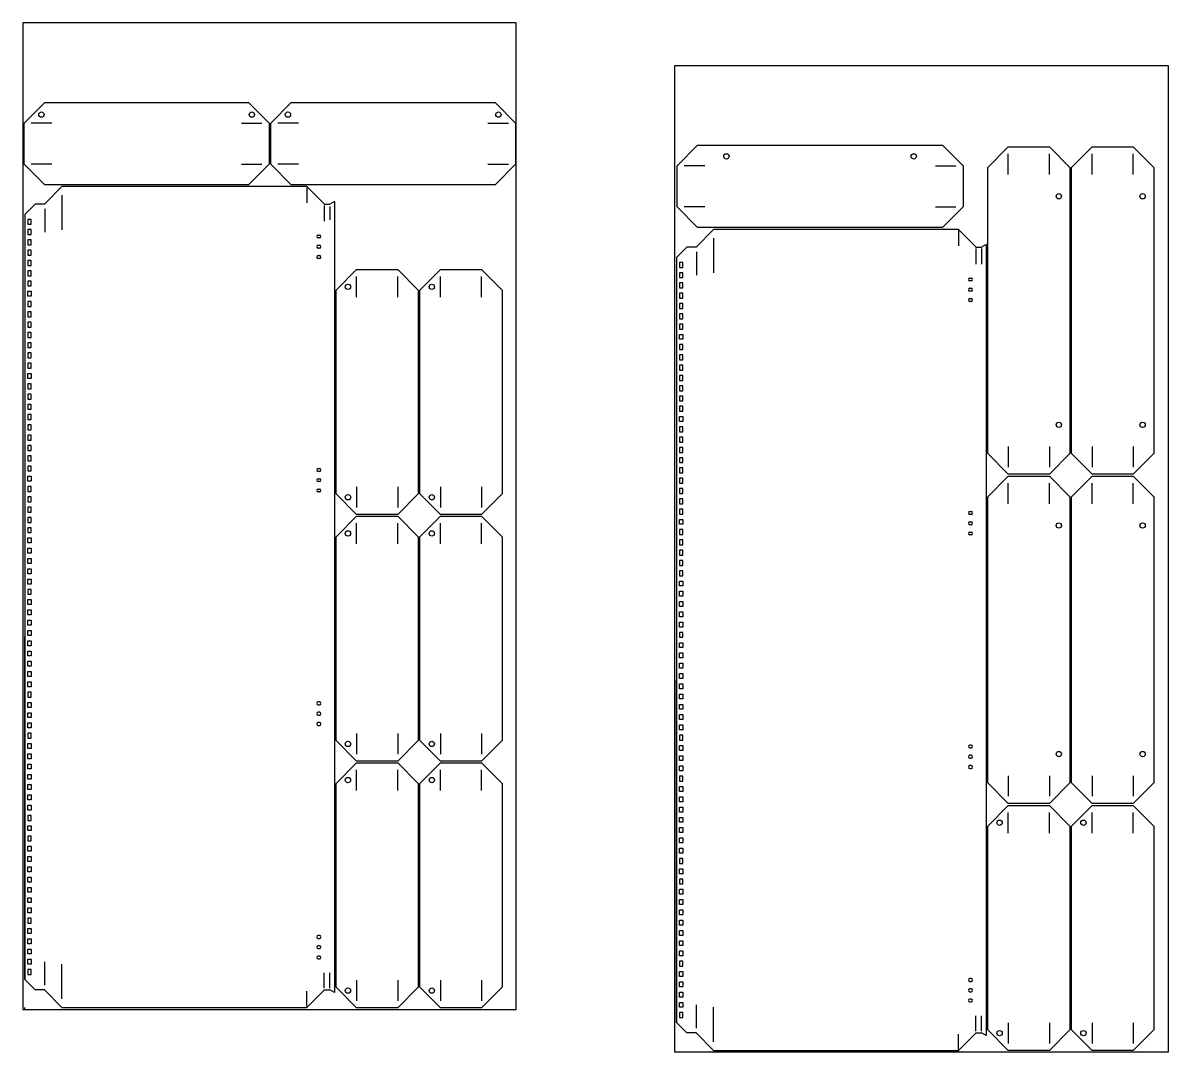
# Model space of a CAD drawing. Header units: millimetres. Extents: x 4422 to 11886, y 3045 to 5549.
# Drawn here: x 4422 to 7209, y 3045 to 5549 of the extents above; entities that cross this region are included whole.
import ezdxf

# ---------------------------------------------------------------- set-up
doc = ezdxf.new("R2010")
doc.units = ezdxf.units.MM

msp = doc.modelspace()

# ---------------------------------------------------------------- linework, layer by layer
for p, q in [((5622.1, 5548.6), (4422.1, 5548.6)), ((4422.1, 5548.6), (4422.1, 3148.6)), ((5622.1, 3148.6), (5622.1, 5548.6)), ((6008.8, 5444.9), (7208.8, 5444.9)), ((6008.8, 3044.9), (6008.8, 5444.9)), ((7208.8, 5444.9), (7208.8, 3044.9)), ((4475.1, 5354.6), (4425.1, 5304.6)), ((4475.1, 5354.6), (4971.1, 5354.6)), ((4971.1, 5354.6), (5021.1, 5304.6)), ((5075.1, 5354.6), (5025.1, 5304.6)), ((5075.1, 5354.6), (5571.1, 5354.6)), ((5571.1, 5354.6), (5621.1, 5304.6)), ((4425.1, 5204.6), (4425.1, 5304.6)), ((4492.4, 5304.6), (4442.4, 5304.6)), ((4953.8, 5304.6), (5003.8, 5304.6)), ((5021.1, 5304.6), (5021.1, 5204.6)), ((5025.1, 5204.6), (5025.1, 5304.6)), ((5092.4, 5304.6), (5042.4, 5304.6)), ((5553.8, 5304.6), (5603.8, 5304.6)), ((5621.1, 5304.6), (5621.1, 5204.6)), ((6063.8, 5250.8), (6013.8, 5200.8)), ((6063.8, 5250.8), (6659.8, 5250.8)), ((6659.8, 5250.8), (6709.8, 5200.8)), ((6769.8, 5196.9), (6819.8, 5246.9)), ((6819.8, 5246.9), (6919.8, 5246.9)), ((6969.8, 5196.9), (6919.8, 5246.9)), ((6973.8, 5196.9), (7023.8, 5246.9)), ((7023.8, 5246.9), (7123.8, 5246.9)), ((7173.8, 5196.9), (7123.8, 5246.9)), ((6819.8, 5179.7), (6819.8, 5229.7)), ((6919.8, 5179.7), (6919.8, 5229.7)), ((7023.8, 5179.7), (7023.8, 5229.7)), ((7123.8, 5179.7), (7123.8, 5229.7)), ((4475.1, 5154.6), (4425.1, 5204.6)), ((4492.4, 5204.6), (4442.4, 5204.6)), ((4953.8, 5204.6), (5003.8, 5204.6)), ((4971.1, 5154.6), (5021.1, 5204.6)), ((5075.1, 5154.6), (5025.1, 5204.6)), ((5092.4, 5204.6), (5042.4, 5204.6)), ((5553.8, 5204.6), (5603.8, 5204.6)), ((5571.1, 5154.6), (5621.1, 5204.6)), ((6013.8, 5100.8), (6013.8, 5200.8)), ((6081.1, 5200.8), (6031.1, 5200.8)), ((6642.5, 5200.8), (6692.5, 5200.8)), ((6709.8, 5200.8), (6709.8, 5100.8)), ((6769.8, 4500.9), (6769.8, 5196.9)), ((6969.8, 5196.9), (6969.8, 4500.9)), ((6973.8, 4500.9), (6973.8, 5196.9)), ((7173.8, 5196.9), (7173.8, 4500.9)), ((4971.1, 5154.6), (4475.1, 5154.6)), ((5113.1, 5150.6), (4517.1, 5150.6)), ((4517.1, 5129.4), (4517.1, 5045)), ((5571.1, 5154.6), (5075.1, 5154.6)), ((5155.1, 5108.6), (5113.1, 5150.6)), ((5113.1, 5148.1), (5113.1, 5110.6)), ((4427.1, 5082.6), (4452.1, 5107.6)), ((4475.1, 5107.6), (4452.1, 5107.6)), ((4475.1, 5108.6), (4475.1, 5107.6)), ((5155.1, 5107.6), (5155.1, 5108.6)), ((5155.1, 5108.6), (5155.1, 5107.6)), ((5155.1, 5107.6), (5169.1, 5107.6)), ((5155.1, 5104), (5155.1, 5066.5)), ((5180.1, 5114.1), (5169.1, 5107.6)), ((5169.1, 5101.7), (5169.1, 5069.7)), ((5180.1, 5114.1), (5180.1, 3190.1)), ((6063.8, 5050.8), (6013.8, 5100.8)), ((6081.1, 5100.8), (6031.1, 5100.8)), ((6642.5, 5100.8), (6692.5, 5100.8)), ((6659.8, 5050.8), (6709.8, 5100.8)), ((4427.1, 5083.6), (4427.1, 3221.6)), ((4475.1, 5096.5), (4475.1, 5039.2)), ((6659.8, 5050.8), (6063.8, 5050.8)), ((6698.8, 5045.9), (6102.8, 5045.9)), ((6740.8, 5003.9), (6698.8, 5045.9)), ((6102.8, 5024.8), (6102.8, 4940.4)), ((6698.8, 5043.5), (6698.8, 5006)), ((6012.8, 4977.9), (6037.8, 5002.9)), ((6060.8, 5002.9), (6037.8, 5002.9)), ((6060.8, 5003.9), (6060.8, 5002.9)), ((6060.8, 4991.9), (6060.8, 4934.6)), ((6740.8, 5002.9), (6740.8, 5003.9)), ((6740.8, 5003.9), (6740.8, 5002.9)), ((6740.8, 5002.9), (6754.8, 5002.9)), ((6740.8, 4999.4), (6740.8, 4961.9)), ((6765.8, 5009.4), (6754.8, 5002.9)), ((6754.8, 4999.4), (6754.8, 4961.9)), ((6765.8, 5009.4), (6765.8, 3085.4)), ((6012.8, 4978.9), (6012.8, 3116.9)), ((5184.1, 4898.6), (5234.1, 4948.6)), ((5234.1, 4948.6), (5334.1, 4948.6)), ((5384.1, 4898.6), (5334.1, 4948.6)), ((5388.1, 4898.6), (5438.1, 4948.6)), ((5438.1, 4948.6), (5538.1, 4948.6)), ((5588.1, 4898.6), (5538.1, 4948.6)), ((5234.1, 4881.3), (5234.1, 4931.3)), ((5334.1, 4881.3), (5334.1, 4931.3)), ((5438.1, 4881.3), (5438.1, 4931.3)), ((5538.1, 4881.3), (5538.1, 4931.3)), ((5184.1, 4402.6), (5184.1, 4898.6)), ((5384.1, 4898.6), (5384.1, 4402.6)), ((5388.1, 4402.6), (5388.1, 4898.6)), ((5588.1, 4898.6), (5588.1, 4402.6)), ((6819.8, 4518.2), (6819.8, 4468.2)), ((6919.8, 4518.2), (6919.8, 4468.2)), ((7023.8, 4518.2), (7023.8, 4468.2)), ((7123.8, 4518.2), (7123.8, 4468.2)), ((6769.8, 4500.9), (6819.8, 4450.9)), ((6969.8, 4500.9), (6919.8, 4450.9)), ((6973.8, 4500.9), (7023.8, 4450.9)), ((7173.8, 4500.9), (7123.8, 4450.9)), ((6769.8, 4395.9), (6819.8, 4445.9)), ((6919.8, 4450.9), (6819.8, 4450.9)), ((6819.8, 4445.9), (6919.8, 4445.9)), ((6969.8, 4395.9), (6919.8, 4445.9)), ((6973.8, 4395.9), (7023.8, 4445.9)), ((7123.8, 4450.9), (7023.8, 4450.9)), ((7023.8, 4445.9), (7123.8, 4445.9)), ((7173.8, 4395.9), (7123.8, 4445.9)), ((5234.1, 4419.9), (5234.1, 4369.9)), ((5334.1, 4419.9), (5334.1, 4369.9)), ((5438.1, 4419.9), (5438.1, 4369.9)), ((5538.1, 4419.9), (5538.1, 4369.9)), ((6819.8, 4378.7), (6819.8, 4428.7)), ((6919.8, 4378.7), (6919.8, 4428.7)), ((7023.8, 4378.7), (7023.8, 4428.7)), ((7123.8, 4378.7), (7123.8, 4428.7)), ((5184.1, 4402.6), (5234.1, 4352.6)), ((5384.1, 4402.6), (5334.1, 4352.6)), ((5388.1, 4402.6), (5438.1, 4352.6)), ((5588.1, 4402.6), (5538.1, 4352.6)), ((6769.8, 3699.9), (6769.8, 4395.9)), ((6969.8, 4395.9), (6969.8, 3699.9)), ((6973.8, 3699.9), (6973.8, 4395.9)), ((7173.8, 4395.9), (7173.8, 3699.9)), ((5184.1, 4298.6), (5234.1, 4348.6)), ((5334.1, 4352.6), (5234.1, 4352.6)), ((5234.1, 4348.6), (5334.1, 4348.6)), ((5384.1, 4298.6), (5334.1, 4348.6)), ((5388.1, 4298.6), (5438.1, 4348.6)), ((5538.1, 4352.6), (5438.1, 4352.6)), ((5438.1, 4348.6), (5538.1, 4348.6)), ((5588.1, 4298.6), (5538.1, 4348.6)), ((5234.1, 4281.3), (5234.1, 4331.3)), ((5334.1, 4281.3), (5334.1, 4331.3)), ((5438.1, 4281.3), (5438.1, 4331.3)), ((5538.1, 4281.3), (5538.1, 4331.3)), ((5184.1, 3802.6), (5184.1, 4298.6)), ((5384.1, 4298.6), (5384.1, 3802.6)), ((5388.1, 3802.6), (5388.1, 4298.6)), ((5588.1, 4298.6), (5588.1, 3802.6)), ((5234.1, 3819.9), (5234.1, 3769.9)), ((5334.1, 3819.9), (5334.1, 3769.9)), ((5438.1, 3819.9), (5438.1, 3769.9)), ((5538.1, 3819.9), (5538.1, 3769.9)), ((5184.1, 3802.6), (5234.1, 3752.6)), ((5384.1, 3802.6), (5334.1, 3752.6)), ((5388.1, 3802.6), (5438.1, 3752.6)), ((5588.1, 3802.6), (5538.1, 3752.6)), ((5184.1, 3698.6), (5234.1, 3748.6)), ((5334.1, 3752.6), (5234.1, 3752.6)), ((5234.1, 3748.6), (5334.1, 3748.6)), ((5384.1, 3698.6), (5334.1, 3748.6)), ((5388.1, 3698.6), (5438.1, 3748.6)), ((5538.1, 3752.6), (5438.1, 3752.6)), ((5438.1, 3748.6), (5538.1, 3748.6)), ((5588.1, 3698.6), (5538.1, 3748.6)), ((5234.1, 3681.3), (5234.1, 3731.3)), ((5334.1, 3681.3), (5334.1, 3731.3)), ((5438.1, 3681.3), (5438.1, 3731.3)), ((5538.1, 3681.3), (5538.1, 3731.3)), ((6819.8, 3717.2), (6819.8, 3667.2)), ((6919.8, 3717.2), (6919.8, 3667.2)), ((7023.8, 3717.2), (7023.8, 3667.2)), ((7123.8, 3717.2), (7123.8, 3667.2)), ((5184.1, 3202.6), (5184.1, 3698.6)), ((5384.1, 3698.6), (5384.1, 3202.6)), ((5388.1, 3202.6), (5388.1, 3698.6)), ((5588.1, 3698.6), (5588.1, 3202.6)), ((6769.8, 3699.9), (6819.8, 3649.9)), ((6969.8, 3699.9), (6919.8, 3649.9)), ((6973.8, 3699.9), (7023.8, 3649.9)), ((7173.8, 3699.9), (7123.8, 3649.9)), ((6769.8, 3594.9), (6819.8, 3644.9)), ((6919.8, 3649.9), (6819.8, 3649.9)), ((6819.8, 3644.9), (6919.8, 3644.9)), ((6819.8, 3577.7), (6819.8, 3627.7)), ((6969.8, 3594.9), (6919.8, 3644.9)), ((6919.8, 3577.7), (6919.8, 3627.7)), ((6973.8, 3594.9), (7023.8, 3644.9)), ((7123.8, 3649.9), (7023.8, 3649.9)), ((7023.8, 3644.9), (7123.8, 3644.9)), ((7023.8, 3577.7), (7023.8, 3627.7)), ((7173.8, 3594.9), (7123.8, 3644.9)), ((7123.8, 3577.7), (7123.8, 3627.7)), ((6769.8, 3098.9), (6769.8, 3594.9)), ((6969.8, 3594.9), (6969.8, 3098.9)), ((6973.8, 3098.9), (6973.8, 3594.9)), ((7173.8, 3594.9), (7173.8, 3098.9)), ((4475.1, 3207.6), (4475.1, 3264.9)), ((4517.1, 3174.7), (4517.1, 3259.1)), ((5155.1, 3200.1), (5155.1, 3237.6)), ((5169.1, 3200.1), (5169.1, 3237.6)), ((4427.1, 3221.6), (4452.1, 3196.6)), ((5234.1, 3219.9), (5234.1, 3169.9)), ((5334.1, 3219.9), (5334.1, 3169.9)), ((5438.1, 3219.9), (5438.1, 3169.9)), ((5538.1, 3219.9), (5538.1, 3169.9)), ((4475.1, 3196.6), (4452.1, 3196.6)), ((4475.1, 3195.6), (4475.1, 3196.6)), ((4475.1, 3195.6), (4475.1, 3196.6)), ((4517.1, 3153.6), (4475.1, 3195.6)), ((4517.1, 3153.6), (4475.1, 3195.6)), ((5113.1, 3153.6), (5155.1, 3195.6)), ((5113.1, 3156), (5113.1, 3193.5)), ((5155.1, 3195.6), (5155.1, 3196.6)), ((5155.1, 3195.6), (5155.1, 3196.6)), ((5155.1, 3196.6), (5169.1, 3196.6)), ((5180.1, 3190.1), (5169.1, 3196.6)), ((5184.1, 3202.6), (5234.1, 3152.6)), ((5384.1, 3202.6), (5334.1, 3152.6)), ((5388.1, 3202.6), (5438.1, 3152.6)), ((5588.1, 3202.6), (5538.1, 3152.6)), ((4427.1, 3148.6), (4427.1, 3153.6)), ((4517.1, 3153.6), (5113.1, 3153.6)), ((5113.1, 3153.6), (5113.1, 3153.6)), ((5113.1, 3153.6), (5113.1, 3153.6)), ((5334.1, 3152.6), (5234.1, 3152.6)), ((5538.1, 3152.6), (5438.1, 3152.6)), ((6060.8, 3103), (6060.8, 3160.3)), ((6102.8, 3070.1), (6102.8, 3154.5)), ((4422.1, 3148.6), (5622.1, 3148.6)), ((4422.1, 3148.6), (4427.1, 3148.6)), ((4422.1, 3148.6), (4427.1, 3148.6)), ((4427.1, 3148.6), (4432.1, 3148.6)), ((6740.8, 3095.5), (6740.8, 3133)), ((6754.8, 3095.5), (6754.8, 3133)), ((6012.8, 3116.9), (6037.8, 3091.9)), ((6769.8, 3098.9), (6819.8, 3048.9)), ((6819.8, 3116.2), (6819.8, 3066.2)), ((6919.8, 3116.2), (6919.8, 3066.2)), ((6969.8, 3098.9), (6919.8, 3048.9)), ((6973.8, 3098.9), (7023.8, 3048.9)), ((7023.8, 3116.2), (7023.8, 3066.2)), ((7123.8, 3116.2), (7123.8, 3066.2)), ((7173.8, 3098.9), (7123.8, 3048.9)), ((6060.8, 3091.9), (6037.8, 3091.9)), ((6060.8, 3090.9), (6060.8, 3091.9)), ((6060.8, 3090.9), (6060.8, 3091.9)), ((6102.8, 3048.9), (6060.8, 3090.9)), ((6102.8, 3048.9), (6060.8, 3090.9)), ((6698.8, 3048.9), (6740.8, 3090.9)), ((6698.8, 3051.4), (6698.8, 3088.9)), ((6740.8, 3090.9), (6740.8, 3091.9)), ((6740.8, 3090.9), (6740.8, 3091.9)), ((6740.8, 3091.9), (6754.8, 3091.9)), ((6765.8, 3085.4), (6754.8, 3091.9)), ((6008.8, 3044.9), (6008.8, 3048.9)), ((7208.8, 3044.9), (6008.8, 3044.9)), ((6102.8, 3048.9), (6698.8, 3048.9)), ((6698.8, 3048.9), (6698.8, 3048.9)), ((6698.8, 3048.9), (6698.8, 3048.9)), ((6919.8, 3048.9), (6819.8, 3048.9)), ((7123.8, 3048.9), (7023.8, 3048.9))]:
    msp.add_line(p, q)
at = {"color": 1}
for p, q in [((4517.1, 5150.6), (4475.1, 5108.6)), ((4475.1, 5108.6), (4475.1, 5107.6)), ((4427.1, 5082.6), (4427.1, 5025.1)), ((6102.8, 5045.9), (6060.8, 5003.9)), ((6060.8, 5003.9), (6060.8, 5002.9)), ((6765.8, 5008.4), (6765.8, 5009.4)), ((6012.8, 4977.9), (6012.8, 4920.4)), ((4427.1, 4193.1), (4427.1, 4055.1)), ((6012.8, 4088.4), (6012.8, 3950.4)), ((4427.1, 3222.6), (4427.1, 3221.6)), ((4475.1, 3195.6), (4475.1, 3196.6)), ((4517.1, 3153.6), (4475.1, 3195.6)), ((6012.8, 3117.9), (6012.8, 3116.9)), ((6060.8, 3090.9), (6060.8, 3091.9)), ((6102.8, 3048.9), (6060.8, 3090.9))]:
    msp.add_line(p, q, dxfattribs=at)
for points in [[(4427.1, 5083.6), (4427.1, 5083.6)], [(6012.8, 4978.9), (6012.8, 4978.9)]]:
    msp.add_lwpolyline(points, close=True, dxfattribs=at)
for points in [[(4427.1, 5082.6), (4427.1, 5081.6)], [(4427.1, 5025.1), (4427.1, 4193.1)], [(6012.8, 4977.9), (6012.8, 4976.9)], [(6012.8, 4920.4), (6012.8, 4088.4)], [(4427.1, 3221.6), (4427.1, 4055.1)], [(6012.8, 3116.9), (6012.8, 3950.4)], [(4427.1, 3221.6), (4427.1, 3222.6)], [(6012.8, 3116.9), (6012.8, 3117.9)]]:
    msp.add_lwpolyline(points, dxfattribs=at)
at = {"color": 0}
for points in [[(4442.1, 5058.6), (4442.1, 5070.6), (4434.1, 5070.6), (4434.1, 5058.6)], [(4442.1, 5033.6), (4442.1, 5045.6), (4434.1, 5045.6), (4434.1, 5033.6)], [(4442.1, 5008.6), (4442.1, 5020.6), (4434.1, 5020.6), (4434.1, 5008.6)], [(4442.1, 4983.6), (4442.1, 4995.6), (4434.1, 4995.6), (4434.1, 4983.6)], [(4442.1, 4958.6), (4442.1, 4970.6), (4434.1, 4970.6), (4434.1, 4958.6)], [(6027.8, 4953.9), (6027.8, 4965.9), (6019.8, 4965.9), (6019.8, 4953.9)], [(4442.1, 4933.6), (4442.1, 4945.6), (4434.1, 4945.6), (4434.1, 4933.6)], [(6027.8, 4928.9), (6027.8, 4940.9), (6019.8, 4940.9), (6019.8, 4928.9)], [(4442.1, 4908.6), (4442.1, 4920.6), (4434.1, 4920.6), (4434.1, 4908.6)], [(6027.8, 4903.9), (6027.8, 4915.9), (6019.8, 4915.9), (6019.8, 4903.9)], [(4442.1, 4895.6), (4442.1, 4883.6), (4434.1, 4883.6), (4434.1, 4895.6)], [(6027.8, 4878.9), (6027.8, 4890.9), (6019.8, 4890.9), (6019.8, 4878.9)], [(4442.1, 4858.6), (4442.1, 4870.6), (4434.1, 4870.6), (4434.1, 4858.6)], [(6027.8, 4853.9), (6027.8, 4865.9), (6019.8, 4865.9), (6019.8, 4853.9)], [(4442.1, 4833.6), (4442.1, 4845.6), (4434.1, 4845.6), (4434.1, 4833.6)], [(6027.8, 4828.9), (6027.8, 4840.9), (6019.8, 4840.9), (6019.8, 4828.9)], [(4442.1, 4808.6), (4442.1, 4820.6), (4434.1, 4820.6), (4434.1, 4808.6)], [(4442.1, 4783.6), (4442.1, 4795.6), (4434.1, 4795.6), (4434.1, 4783.6)], [(6027.8, 4803.9), (6027.8, 4815.9), (6019.8, 4815.9), (6019.8, 4803.9)], [(4442.1, 4758.6), (4442.1, 4770.6), (4434.1, 4770.6), (4434.1, 4758.6)], [(6027.8, 4790.9), (6027.8, 4778.9), (6019.8, 4778.9), (6019.8, 4790.9)], [(6027.8, 4753.9), (6027.8, 4765.9), (6019.8, 4765.9), (6019.8, 4753.9)], [(4442.1, 4733.6), (4442.1, 4745.6), (4434.1, 4745.6), (4434.1, 4733.6)], [(6027.8, 4728.9), (6027.8, 4740.9), (6019.8, 4740.9), (6019.8, 4728.9)], [(4442.1, 4708.6), (4442.1, 4720.6), (4434.1, 4720.6), (4434.1, 4708.6)], [(6027.8, 4703.9), (6027.8, 4715.9), (6019.8, 4715.9), (6019.8, 4703.9)], [(4442.1, 4695.6), (4442.1, 4683.6), (4434.1, 4683.6), (4434.1, 4695.6)], [(6027.8, 4678.9), (6027.8, 4690.9), (6019.8, 4690.9), (6019.8, 4678.9)], [(4442.1, 4658.6), (4442.1, 4670.6), (4434.1, 4670.6), (4434.1, 4658.6)], [(6027.8, 4653.9), (6027.8, 4665.9), (6019.8, 4665.9), (6019.8, 4653.9)], [(4442.1, 4633.6), (4442.1, 4645.6), (4434.1, 4645.6), (4434.1, 4633.6)], [(6027.8, 4628.9), (6027.8, 4640.9), (6019.8, 4640.9), (6019.8, 4628.9)], [(4442.1, 4608.6), (4442.1, 4620.6), (4434.1, 4620.6), (4434.1, 4608.6)], [(6027.8, 4603.9), (6027.8, 4615.9), (6019.8, 4615.9), (6019.8, 4603.9)], [(4442.1, 4583.6), (4442.1, 4595.6), (4434.1, 4595.6), (4434.1, 4583.6)], [(4442.1, 4558.6), (4442.1, 4570.6), (4434.1, 4570.6), (4434.1, 4558.6)], [(6027.8, 4590.9), (6027.8, 4578.9), (6019.8, 4578.9), (6019.8, 4590.9)], [(4442.1, 4533.6), (4442.1, 4545.6), (4434.1, 4545.6), (4434.1, 4533.6)], [(6027.8, 4553.9), (6027.8, 4565.9), (6019.8, 4565.9), (6019.8, 4553.9)], [(4442.1, 4508.6), (4442.1, 4520.6), (4434.1, 4520.6), (4434.1, 4508.6)], [(6027.8, 4528.9), (6027.8, 4540.9), (6019.8, 4540.9), (6019.8, 4528.9)], [(6027.8, 4503.9), (6027.8, 4515.9), (6019.8, 4515.9), (6019.8, 4503.9)], [(4442.1, 4483.6), (4442.1, 4495.6), (4434.1, 4495.6), (4434.1, 4483.6)], [(6027.8, 4478.9), (6027.8, 4490.9), (6019.8, 4490.9), (6019.8, 4478.9)], [(4442.1, 4458.6), (4442.1, 4470.6), (4434.1, 4470.6), (4434.1, 4458.6)], [(6027.8, 4453.9), (6027.8, 4465.9), (6019.8, 4465.9), (6019.8, 4453.9)], [(4442.1, 4445.6), (4442.1, 4433.6), (4434.1, 4433.6), (4434.1, 4445.6)], [(6027.8, 4428.9), (6027.8, 4440.9), (6019.8, 4440.9), (6019.8, 4428.9)], [(4442.1, 4408.6), (4442.1, 4420.6), (4434.1, 4420.6), (4434.1, 4408.6)], [(6027.8, 4403.9), (6027.8, 4415.9), (6019.8, 4415.9), (6019.8, 4403.9)], [(4442.1, 4383.6), (4442.1, 4395.6), (4434.1, 4395.6), (4434.1, 4383.6)], [(6027.8, 4378.9), (6027.8, 4390.9), (6019.8, 4390.9), (6019.8, 4378.9)], [(4442.1, 4358.6), (4442.1, 4370.6), (4434.1, 4370.6), (4434.1, 4358.6)], [(6027.8, 4353.9), (6027.8, 4365.9), (6019.8, 4365.9), (6019.8, 4353.9)], [(4442.1, 4333.6), (4442.1, 4345.6), (4434.1, 4345.6), (4434.1, 4333.6)], [(4442.1, 4308.6), (4442.1, 4320.6), (4434.1, 4320.6), (4434.1, 4308.6)], [(6027.8, 4340.9), (6027.8, 4328.9), (6019.8, 4328.9), (6019.8, 4340.9)], [(4442.1, 4295.6), (4442.1, 4283.6), (4434.1, 4283.6), (4434.1, 4295.6)], [(6027.8, 4303.9), (6027.8, 4315.9), (6019.8, 4315.9), (6019.8, 4303.9)], [(4442.1, 4270.6), (4442.1, 4258.6), (4434.1, 4258.6), (4434.1, 4270.6)], [(6027.8, 4278.9), (6027.8, 4290.9), (6019.8, 4290.9), (6019.8, 4278.9)], [(6027.8, 4253.9), (6027.8, 4265.9), (6019.8, 4265.9), (6019.8, 4253.9)], [(4442.1, 4245.6), (4442.1, 4233.6), (4434.1, 4233.6), (4434.1, 4245.6)], [(6027.8, 4228.9), (6027.8, 4240.9), (6019.8, 4240.9), (6019.8, 4228.9)], [(4442.1, 4220.6), (4442.1, 4208.6), (4434.1, 4208.6), (4434.1, 4220.6)], [(6027.8, 4203.9), (6027.8, 4215.9), (6019.8, 4215.9), (6019.8, 4203.9)], [(4442.1, 4195.6), (4442.1, 4183.6), (4434.1, 4183.6), (4434.1, 4195.6)], [(6027.8, 4190.9), (6027.8, 4178.9), (6019.8, 4178.9), (6019.8, 4190.9)], [(4442.1, 4158.6), (4442.1, 4170.6), (4434.1, 4170.6), (4434.1, 4158.6)], [(6027.8, 4165.9), (6027.8, 4153.9), (6019.8, 4153.9), (6019.8, 4165.9)], [(4442.1, 4145.6), (4442.1, 4133.6), (4434.1, 4133.6), (4434.1, 4145.6)], [(6027.8, 4140.9), (6027.8, 4128.9), (6019.8, 4128.9), (6019.8, 4140.9)], [(4442.1, 4120.6), (4442.1, 4108.6), (4434.1, 4108.6), (4434.1, 4120.6)], [(6027.8, 4115.9), (6027.8, 4103.9), (6019.8, 4103.9), (6019.8, 4115.9)], [(4442.1, 4095.6), (4442.1, 4083.6), (4434.1, 4083.6), (4434.1, 4095.6)], [(4442.1, 4070.6), (4442.1, 4058.6), (4434.1, 4058.6), (4434.1, 4070.6)], [(6027.8, 4090.9), (6027.8, 4078.9), (6019.8, 4078.9), (6019.8, 4090.9)], [(4442.1, 4045.6), (4442.1, 4033.6), (4434.1, 4033.6), (4434.1, 4045.6)], [(6027.8, 4053.9), (6027.8, 4065.9), (6019.8, 4065.9), (6019.8, 4053.9)], [(6027.8, 4040.9), (6027.8, 4028.9), (6019.8, 4028.9), (6019.8, 4040.9)], [(4442.1, 4020.6), (4442.1, 4008.6), (4434.1, 4008.6), (4434.1, 4020.6)], [(6027.8, 4015.9), (6027.8, 4003.9), (6019.8, 4003.9), (6019.8, 4015.9)], [(4442.1, 3995.6), (4442.1, 3983.6), (4434.1, 3983.6), (4434.1, 3995.6)], [(6027.8, 3990.9), (6027.8, 3978.9), (6019.8, 3978.9), (6019.8, 3990.9)], [(4442.1, 3970.6), (4442.1, 3958.6), (4434.1, 3958.6), (4434.1, 3970.6)], [(6027.8, 3965.9), (6027.8, 3953.9), (6019.8, 3953.9), (6019.8, 3965.9)], [(4442.1, 3945.6), (4442.1, 3933.6), (4434.1, 3933.6), (4434.1, 3945.6)], [(6027.8, 3940.9), (6027.8, 3928.9), (6019.8, 3928.9), (6019.8, 3940.9)], [(4442.1, 3908.6), (4442.1, 3920.6), (4434.1, 3920.6), (4434.1, 3908.6)], [(6027.8, 3915.9), (6027.8, 3903.9), (6019.8, 3903.9), (6019.8, 3915.9)], [(4442.1, 3895.6), (4442.1, 3883.6), (4434.1, 3883.6), (4434.1, 3895.6)], [(6027.8, 3890.9), (6027.8, 3878.9), (6019.8, 3878.9), (6019.8, 3890.9)], [(4442.1, 3870.6), (4442.1, 3858.6), (4434.1, 3858.6), (4434.1, 3870.6)], [(6027.8, 3865.9), (6027.8, 3853.9), (6019.8, 3853.9), (6019.8, 3865.9)], [(4442.1, 3845.6), (4442.1, 3833.6), (4434.1, 3833.6), (4434.1, 3845.6)], [(4442.1, 3808.6), (4442.1, 3820.6), (4434.1, 3820.6), (4434.1, 3808.6)], [(6027.8, 3840.9), (6027.8, 3828.9), (6019.8, 3828.9), (6019.8, 3840.9)], [(4442.1, 3795.6), (4442.1, 3783.6), (4434.1, 3783.6), (4434.1, 3795.6)], [(6027.8, 3803.9), (6027.8, 3815.9), (6019.8, 3815.9), (6019.8, 3803.9)], [(6027.8, 3790.9), (6027.8, 3778.9), (6019.8, 3778.9), (6019.8, 3790.9)], [(4442.1, 3770.6), (4442.1, 3758.6), (4434.1, 3758.6), (4434.1, 3770.6)], [(6027.8, 3765.9), (6027.8, 3753.9), (6019.8, 3753.9), (6019.8, 3765.9)], [(4442.1, 3745.6), (4442.1, 3733.6), (4434.1, 3733.6), (4434.1, 3745.6)], [(6027.8, 3740.9), (6027.8, 3728.9), (6019.8, 3728.9), (6019.8, 3740.9)], [(4442.1, 3720.6), (4442.1, 3708.6), (4434.1, 3708.6), (4434.1, 3720.6)], [(6027.8, 3703.9), (6027.8, 3715.9), (6019.8, 3715.9), (6019.8, 3703.9)], [(4442.1, 3695.6), (4442.1, 3683.6), (4434.1, 3683.6), (4434.1, 3695.6)], [(6027.8, 3690.9), (6027.8, 3678.9), (6019.8, 3678.9), (6019.8, 3690.9)], [(4442.1, 3670.6), (4442.1, 3658.6), (4434.1, 3658.6), (4434.1, 3670.6)], [(6027.8, 3665.9), (6027.8, 3653.9), (6019.8, 3653.9), (6019.8, 3665.9)], [(4442.1, 3645.6), (4442.1, 3633.6), (4434.1, 3633.6), (4434.1, 3645.6)], [(6027.8, 3640.9), (6027.8, 3628.9), (6019.8, 3628.9), (6019.8, 3640.9)], [(4442.1, 3608.6), (4442.1, 3620.6), (4434.1, 3620.6), (4434.1, 3608.6)], [(4442.1, 3595.6), (4442.1, 3583.6), (4434.1, 3583.6), (4434.1, 3595.6)], [(6027.8, 3615.9), (6027.8, 3603.9), (6019.8, 3603.9), (6019.8, 3615.9)], [(4442.1, 3558.6), (4442.1, 3570.6), (4434.1, 3570.6), (4434.1, 3558.6)], [(6027.8, 3590.9), (6027.8, 3578.9), (6019.8, 3578.9), (6019.8, 3590.9)], [(4442.1, 3545.6), (4442.1, 3533.6), (4434.1, 3533.6), (4434.1, 3545.6)], [(6027.8, 3565.9), (6027.8, 3553.9), (6019.8, 3553.9), (6019.8, 3565.9)], [(6027.8, 3540.9), (6027.8, 3528.9), (6019.8, 3528.9), (6019.8, 3540.9)], [(4442.1, 3520.6), (4442.1, 3508.6), (4434.1, 3508.6), (4434.1, 3520.6)], [(6027.8, 3503.9), (6027.8, 3515.9), (6019.8, 3515.9), (6019.8, 3503.9)], [(4442.1, 3495.6), (4442.1, 3483.6), (4434.1, 3483.6), (4434.1, 3495.6)], [(6027.8, 3490.9), (6027.8, 3478.9), (6019.8, 3478.9), (6019.8, 3490.9)], [(4442.1, 3470.6), (4442.1, 3458.6), (4434.1, 3458.6), (4434.1, 3470.6)], [(6027.8, 3453.9), (6027.8, 3465.9), (6019.8, 3465.9), (6019.8, 3453.9)], [(4442.1, 3445.6), (4442.1, 3433.6), (4434.1, 3433.6), (4434.1, 3445.6)], [(6027.8, 3440.9), (6027.8, 3428.9), (6019.8, 3428.9), (6019.8, 3440.9)], [(4442.1, 3420.6), (4442.1, 3408.6), (4434.1, 3408.6), (4434.1, 3420.6)], [(6027.8, 3415.9), (6027.8, 3403.9), (6019.8, 3403.9), (6019.8, 3415.9)], [(4442.1, 3395.6), (4442.1, 3383.6), (4434.1, 3383.6), (4434.1, 3395.6)], [(6027.8, 3390.9), (6027.8, 3378.9), (6019.8, 3378.9), (6019.8, 3390.9)], [(4442.1, 3358.6), (4442.1, 3370.6), (4434.1, 3370.6), (4434.1, 3358.6)], [(4442.1, 3345.6), (4442.1, 3333.6), (4434.1, 3333.6), (4434.1, 3345.6)], [(6027.8, 3365.9), (6027.8, 3353.9), (6019.8, 3353.9), (6019.8, 3365.9)], [(4442.1, 3320.6), (4442.1, 3308.6), (4434.1, 3308.6), (4434.1, 3320.6)], [(6027.8, 3340.9), (6027.8, 3328.9), (6019.8, 3328.9), (6019.8, 3340.9)], [(4442.1, 3295.6), (4442.1, 3283.6), (4434.1, 3283.6), (4434.1, 3295.6)], [(6027.8, 3315.9), (6027.8, 3303.9), (6019.8, 3303.9), (6019.8, 3315.9)], [(6027.8, 3290.9), (6027.8, 3278.9), (6019.8, 3278.9), (6019.8, 3290.9)], [(4442.1, 3270.6), (4442.1, 3258.6), (4434.1, 3258.6), (4434.1, 3270.6)], [(6027.8, 3253.9), (6027.8, 3265.9), (6019.8, 3265.9), (6019.8, 3253.9)], [(4442.1, 3233.6), (4442.1, 3245.6), (4434.1, 3245.6), (4434.1, 3233.6)], [(6027.8, 3240.9), (6027.8, 3228.9), (6019.8, 3228.9), (6019.8, 3240.9)], [(6027.8, 3215.9), (6027.8, 3203.9), (6019.8, 3203.9), (6019.8, 3215.9)], [(6027.8, 3190.9), (6027.8, 3178.9), (6019.8, 3178.9), (6019.8, 3190.9)], [(6027.8, 3165.9), (6027.8, 3153.9), (6019.8, 3153.9), (6019.8, 3165.9)], [(6027.8, 3128.9), (6027.8, 3140.9), (6019.8, 3140.9), (6019.8, 3128.9)]]:
    msp.add_lwpolyline(points, close=True, dxfattribs=at)
for points in [[(5140.6, 5032.6), (5143.6, 5032.6)], [(5143.6, 5025.6), (5140.6, 5025.6)], [(5140.6, 5007.6), (5143.6, 5007.6)], [(5143.6, 5000.6), (5140.6, 5000.6)], [(5140.6, 4982.6), (5143.6, 4982.6)], [(5143.6, 4975.6), (5140.6, 4975.6)], [(6726.3, 4927.9), (6729.3, 4927.9)], [(6729.3, 4920.9), (6726.3, 4920.9)], [(6726.3, 4902.9), (6729.3, 4902.9)], [(6729.3, 4895.9), (6726.3, 4895.9)], [(6726.3, 4877.9), (6729.3, 4877.9)], [(6729.3, 4870.9), (6726.3, 4870.9)], [(5140.6, 4464.6), (5143.6, 4464.6)], [(5143.6, 4457.6), (5140.6, 4457.6)], [(5140.6, 4439.6), (5143.6, 4439.6)], [(5143.6, 4432.6), (5140.6, 4432.6)], [(5140.6, 4414.6), (5143.6, 4414.6)], [(5143.6, 4407.6), (5140.6, 4407.6)], [(6726.3, 4359.9), (6729.3, 4359.9)], [(6729.3, 4352.9), (6726.3, 4352.9)], [(6726.3, 4334.9), (6729.3, 4334.9)], [(6729.3, 4327.9), (6726.3, 4327.9)], [(6726.3, 4309.9), (6729.3, 4309.9)], [(6729.3, 4302.9), (6726.3, 4302.9)], [(5143.6, 3896.6), (5140.6, 3896.6)], [(5140.6, 3889.6), (5143.6, 3889.6)], [(5143.6, 3871.6), (5140.6, 3871.6)], [(5140.6, 3864.6), (5143.6, 3864.6)], [(5143.6, 3846.6), (5140.6, 3846.6)], [(5140.6, 3839.6), (5143.6, 3839.6)], [(6729.3, 3791.9), (6726.3, 3791.9)], [(6726.3, 3784.9), (6729.3, 3784.9)], [(6729.3, 3766.9), (6726.3, 3766.9)], [(6726.3, 3759.9), (6729.3, 3759.9)], [(6729.3, 3741.9), (6726.3, 3741.9)], [(6726.3, 3734.9), (6729.3, 3734.9)], [(5143.6, 3328.6), (5140.6, 3328.6)], [(5140.6, 3321.6), (5143.6, 3321.6)], [(5143.6, 3303.6), (5140.6, 3303.6)], [(5140.6, 3296.6), (5143.6, 3296.6)], [(5143.6, 3278.6), (5140.6, 3278.6)], [(5140.6, 3271.6), (5143.6, 3271.6)], [(6729.3, 3223.9), (6726.3, 3223.9)], [(6726.3, 3216.9), (6729.3, 3216.9)], [(6729.3, 3198.9), (6726.3, 3198.9)], [(6726.3, 3191.9), (6729.3, 3191.9)], [(6729.3, 3173.9), (6726.3, 3173.9)], [(6726.3, 3166.9), (6729.3, 3166.9)]]:
    msp.add_lwpolyline(points)
for centre in [(4467.1, 5325.6), (4979.1, 5325.6), (5067.1, 5325.6), (5579.1, 5325.6), (6133.8, 5223.8), (6589.8, 5223.8), (6942.8, 5126.9), (7146.8, 5126.9), (5213.1, 4906.6), (5417.1, 4906.6), (6942.8, 4570.9), (7146.8, 4570.9), (5213.1, 4394.6), (5417.1, 4394.6), (6942.8, 4325.9), (7146.8, 4325.9), (5213.1, 4306.6), (5417.1, 4306.6), (5213.1, 3794.6), (5417.1, 3794.6), (6942.8, 3769.9), (7146.8, 3769.9), (5213.1, 3706.6), (5417.1, 3706.6), (6798.8, 3602.9), (7002.8, 3602.9), (5213.1, 3194.6), (5417.1, 3194.6), (6798.8, 3090.9), (7002.8, 3090.9)]:
    msp.add_circle(centre, 6.5)
for centre, start, end in [((5140.6, 5029.1), 90, 270), ((5143.6, 5029.1), 270, 90), ((5140.6, 5004.1), 90, 270), ((5143.6, 5004.1), 270, 90), ((5140.6, 4979.1), 90, 270), ((5143.6, 4979.1), 270, 90), ((6726.3, 4924.4), 90, 270), ((6729.3, 4924.4), 270, 90), ((6726.3, 4899.4), 90, 270), ((6726.3, 4874.4), 90, 270), ((6729.3, 4899.4), 270, 90), ((6729.3, 4874.4), 270, 90), ((5140.6, 4461.1), 90, 270), ((5143.6, 4461.1), 270, 90), ((5140.6, 4436.1), 90, 270), ((5143.6, 4436.1), 270, 90), ((5140.6, 4411.1), 90, 270), ((5143.6, 4411.1), 270, 90), ((6726.3, 4356.4), 90, 270), ((6729.3, 4356.4), 270, 90), ((6726.3, 4331.4), 90, 270), ((6729.3, 4331.4), 270, 90), ((6726.3, 4306.4), 90, 270), ((6729.3, 4306.4), 270, 90), ((5140.6, 3893.1), 90, 270), ((5143.6, 3893.1), 270, 90), ((5140.6, 3868.1), 90, 270), ((5140.6, 3843.1), 90, 270), ((5143.6, 3868.1), 270, 90), ((5143.6, 3843.1), 270, 90), ((6726.3, 3788.4), 90, 270), ((6729.3, 3788.4), 270, 90), ((6726.3, 3763.4), 90, 270), ((6729.3, 3763.4), 270, 90), ((6726.3, 3738.4), 90, 270), ((6729.3, 3738.4), 270, 90), ((5140.6, 3325.1), 90, 270), ((5143.6, 3325.1), 270, 90), ((5140.6, 3300.1), 90, 270), ((5143.6, 3300.1), 270, 90), ((5140.6, 3275.1), 90, 270), ((5143.6, 3275.1), 270, 90), ((6726.3, 3220.4), 90, 270), ((6729.3, 3220.4), 270, 90), ((6726.3, 3195.4), 90, 270), ((6729.3, 3195.4), 270, 90), ((6726.3, 3170.4), 90, 270), ((6729.3, 3170.4), 270, 90)]:
    msp.add_arc(centre, 3.5, start, end)

doc.saveas('drawing.dxf')
